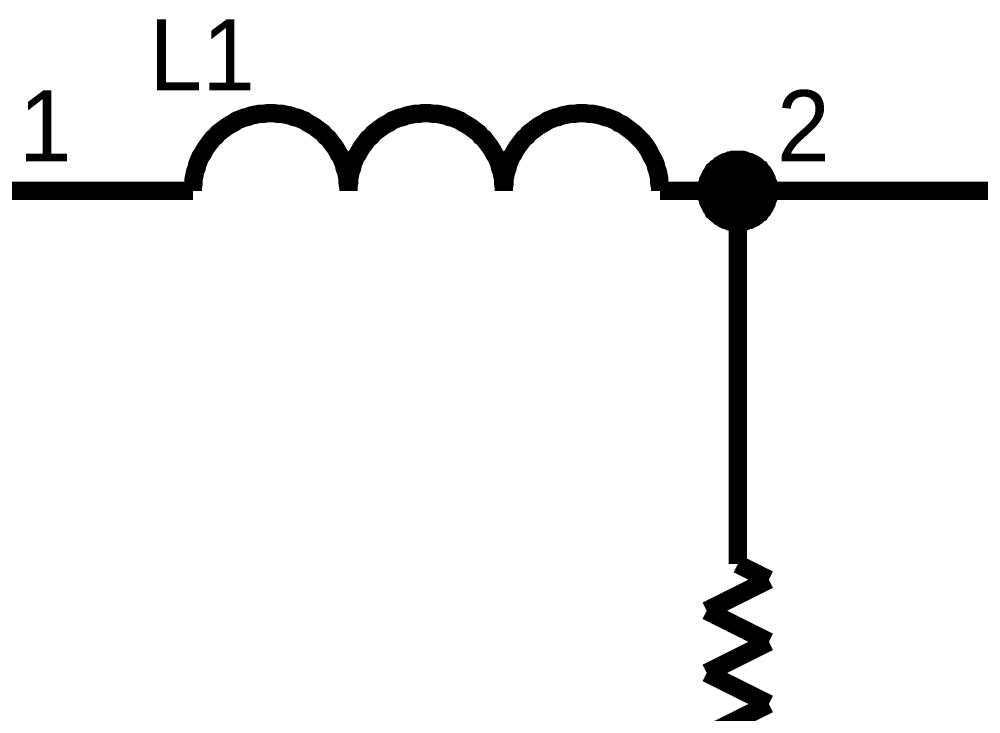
# Model space of a CAD drawing. Header units: inches. Extents: x 0 to 9.5, y -0.61 to 7.51.
# Drawn here: x 6.638 to 7.256, y 6.064 to 6.51 of the extents above; entities that cross this region are included whole.
import ezdxf

# ---------------------------------------------------------------- set-up
doc = ezdxf.new("R2010")
doc.units = ezdxf.units.IN
doc.header["$MEASUREMENT"] = 0
doc.layers.add('Sheet', color=255, linetype='Continuous')

msp = doc.modelspace()

# ---------------------------------------------------------------- linework, layer by layer
at = {"layer": 'Sheet'}
for points, const_width in [([(6.79958, 6.44971), (6.7972, 6.44971), (6.79435, 6.44924), (6.79197, 6.44924), (6.78959, 6.44876), (6.78721, 6.44829), (6.78483, 6.44734), (6.78245, 6.44686), (6.78007, 6.44591), (6.77769, 6.44496), (6.77579, 6.44353), (6.77389, 6.44258), (6.77151, 6.44115), (6.76961, 6.43972), (6.7677, 6.43829), (6.7658, 6.43687), (6.76437, 6.43496), (6.76247, 6.43353), (6.76104, 6.43163), (6.75962, 6.42973), (6.75819, 6.42782), (6.75676, 6.42544), (6.75581, 6.42354), (6.75438, 6.42164), (6.75343, 6.41926), (6.75248, 6.41688), (6.752, 6.4145), (6.75105, 6.41212), (6.75058, 6.40974), (6.7501, 6.40736), (6.7501, 6.40498), (6.74962, 6.40213), (6.74962, 6.39975)], 0.0118), ([(6.84953, 6.39975), (6.84953, 6.40213), (6.84906, 6.40498), (6.84906, 6.40736), (6.84858, 6.40974), (6.84811, 6.41212), (6.84716, 6.4145), (6.84668, 6.41688), (6.84573, 6.41926), (6.84478, 6.42164), (6.84335, 6.42354), (6.8424, 6.42544), (6.84097, 6.42782), (6.83954, 6.42973), (6.83812, 6.43163), (6.83669, 6.43353), (6.83479, 6.43496), (6.83336, 6.43687), (6.83146, 6.43829), (6.82955, 6.43972), (6.82765, 6.44115), (6.82527, 6.44258), (6.82337, 6.44353), (6.82146, 6.44496), (6.81909, 6.44591), (6.81671, 6.44686), (6.81433, 6.44734), (6.81195, 6.44829), (6.80957, 6.44876), (6.80719, 6.44924), (6.80481, 6.44924), (6.80196, 6.44971), (6.79958, 6.44971)], 0.0118), ([(6.89949, 6.44971), (6.89711, 6.44971), (6.89426, 6.44924), (6.89188, 6.44924), (6.8895, 6.44876), (6.88712, 6.44829), (6.88474, 6.44734), (6.88236, 6.44686), (6.87998, 6.44591), (6.8776, 6.44496), (6.8757, 6.44353), (6.8738, 6.44258), (6.87142, 6.44115), (6.86952, 6.43972), (6.86761, 6.43829), (6.86571, 6.43687), (6.86428, 6.43496), (6.86238, 6.43353), (6.86095, 6.43163), (6.85953, 6.42973), (6.8581, 6.42782), (6.85667, 6.42544), (6.85572, 6.42354), (6.85429, 6.42164), (6.85334, 6.41926), (6.85239, 6.41688), (6.85191, 6.4145), (6.85096, 6.41212), (6.85049, 6.40974), (6.85001, 6.40736), (6.85001, 6.40498), (6.84953, 6.40213), (6.84953, 6.39975)], 0.0118), ([(6.94944, 6.39975), (6.94944, 6.40213), (6.94897, 6.40498), (6.94897, 6.40736), (6.94849, 6.40974), (6.94802, 6.41212), (6.94707, 6.4145), (6.94659, 6.41688), (6.94564, 6.41926), (6.94469, 6.42164), (6.94326, 6.42354), (6.94231, 6.42544), (6.94088, 6.42782), (6.93945, 6.42973), (6.93803, 6.43163), (6.9366, 6.43353), (6.9347, 6.43496), (6.93327, 6.43687), (6.93137, 6.43829), (6.92946, 6.43972), (6.92756, 6.44115), (6.92518, 6.44258), (6.92328, 6.44353), (6.92137, 6.44496), (6.919, 6.44591), (6.91662, 6.44686), (6.91424, 6.44734), (6.91186, 6.44829), (6.90948, 6.44876), (6.9071, 6.44924), (6.90472, 6.44924), (6.90187, 6.44971), (6.89949, 6.44971)], 0.0118), ([(6.9994, 6.44971), (6.99702, 6.44971), (6.99417, 6.44924), (6.99179, 6.44924), (6.98941, 6.44876), (6.98703, 6.44829), (6.98465, 6.44734), (6.98227, 6.44686), (6.97989, 6.44591), (6.97751, 6.44496), (6.97561, 6.44353), (6.97371, 6.44258), (6.97133, 6.44115), (6.96943, 6.43972), (6.96752, 6.43829), (6.96562, 6.43687), (6.96419, 6.43496), (6.96229, 6.43353), (6.96086, 6.43163), (6.95944, 6.42973), (6.95801, 6.42782), (6.95658, 6.42544), (6.95563, 6.42354), (6.9542, 6.42164), (6.95325, 6.41926), (6.9523, 6.41688), (6.95182, 6.4145), (6.95087, 6.41212), (6.9504, 6.40974), (6.94992, 6.40736), (6.94992, 6.40498), (6.94944, 6.40213), (6.94944, 6.39975)], 0.0118), ([(7.04983, 6.39975), (7.04983, 6.40213), (7.04935, 6.40498), (7.04935, 6.40736), (7.04888, 6.40974), (7.0484, 6.41212), (7.04745, 6.4145), (7.04698, 6.41688), (7.04602, 6.41926), (7.0446, 6.42164), (7.04364, 6.42354), (7.04269, 6.42544), (7.04127, 6.42782), (7.03984, 6.42973), (7.03841, 6.43163), (7.03651, 6.43353), (7.03508, 6.43496), (7.03318, 6.43687), (7.03128, 6.43829), (7.02937, 6.43972), (7.02747, 6.44115), (7.02557, 6.44258), (7.02319, 6.44353), (7.02128, 6.44496), (7.01891, 6.44591), (7.01653, 6.44686), (7.01415, 6.44734), (7.01177, 6.44829), (7.00939, 6.44876), (7.00701, 6.44924), (7.00463, 6.44924), (7.00178, 6.44971), (6.9994, 6.44971)], 0.0118), ([(7.0798, 6.39975), (7.0798, 6.4007), (7.0798, 6.40165), (7.0798, 6.4026), (7.08028, 6.40355), (7.08028, 6.40451), (7.08075, 6.40546), (7.08075, 6.40641), (7.08123, 6.40736), (7.08171, 6.40831), (7.08218, 6.40926), (7.08266, 6.41022), (7.08313, 6.41069), (7.08361, 6.41164), (7.08408, 6.4126), (7.08504, 6.41307), (7.08551, 6.41402), (7.08599, 6.4145), (7.08694, 6.41497), (7.08789, 6.41593), (7.08837, 6.4164), (7.08932, 6.41688), (7.09027, 6.41735), (7.09075, 6.41783), (7.0917, 6.41831), (7.09265, 6.41831), (7.0936, 6.41878), (7.09455, 6.41926), (7.0955, 6.41926), (7.09645, 6.41973), (7.09788, 6.41973), (7.09883, 6.41973), (7.09978, 6.41973)], 0.0118), ([(7.0798, 6.39975), (7.0798, 6.4007), (7.0798, 6.40165), (7.0798, 6.4026), (7.08028, 6.40355), (7.08028, 6.40451), (7.08075, 6.40546), (7.08075, 6.40641), (7.08123, 6.40736), (7.08171, 6.40831), (7.08218, 6.40926), (7.08266, 6.41022), (7.08313, 6.41069), (7.08361, 6.41164), (7.08408, 6.4126), (7.08504, 6.41307), (7.08551, 6.41402), (7.08599, 6.4145), (7.08694, 6.41497), (7.08789, 6.41593), (7.08837, 6.4164), (7.08932, 6.41688), (7.09027, 6.41735), (7.09075, 6.41783), (7.0917, 6.41831), (7.09265, 6.41831), (7.0936, 6.41878), (7.09455, 6.41926), (7.0955, 6.41926), (7.09645, 6.41973), (7.09788, 6.41973), (7.09883, 6.41973), (7.09978, 6.41973)], 0.0118), ([(7.0798, 6.39975), (7.0798, 6.4007), (7.0798, 6.40165), (7.0798, 6.4026), (7.08028, 6.40355), (7.08028, 6.40451), (7.08075, 6.40546), (7.08075, 6.40641), (7.08123, 6.40736), (7.08171, 6.40831), (7.08218, 6.40926), (7.08266, 6.41022), (7.08313, 6.41069), (7.08361, 6.41164), (7.08408, 6.4126), (7.08504, 6.41307), (7.08551, 6.41402), (7.08599, 6.4145), (7.08694, 6.41497), (7.08789, 6.41593), (7.08837, 6.4164), (7.08932, 6.41688), (7.09027, 6.41735), (7.09075, 6.41783), (7.0917, 6.41831), (7.09265, 6.41831), (7.0936, 6.41878), (7.09455, 6.41926), (7.0955, 6.41926), (7.09645, 6.41973), (7.09788, 6.41973), (7.09883, 6.41973), (7.09978, 6.41973)], 0.0118), ([(7.0798, 6.39975), (7.0798, 6.4007), (7.0798, 6.40165), (7.0798, 6.4026), (7.08028, 6.40355), (7.08028, 6.40451), (7.08075, 6.40546), (7.08075, 6.40641), (7.08123, 6.40736), (7.08171, 6.40831), (7.08218, 6.40926), (7.08266, 6.41022), (7.08313, 6.41069), (7.08361, 6.41164), (7.08408, 6.4126), (7.08504, 6.41307), (7.08551, 6.41402), (7.08599, 6.4145), (7.08694, 6.41497), (7.08789, 6.41593), (7.08837, 6.4164), (7.08932, 6.41688), (7.09027, 6.41735), (7.09075, 6.41783), (7.0917, 6.41831), (7.09265, 6.41831), (7.0936, 6.41878), (7.09455, 6.41926), (7.0955, 6.41926), (7.09645, 6.41973), (7.09788, 6.41973), (7.09883, 6.41973), (7.09978, 6.41973)], 0.0118), ([(7.0798, 6.39975), (7.0798, 6.4007), (7.0798, 6.40165), (7.0798, 6.4026), (7.08028, 6.40355), (7.08028, 6.40451), (7.08075, 6.40546), (7.08075, 6.40641), (7.08123, 6.40736), (7.08171, 6.40831), (7.08218, 6.40926), (7.08266, 6.41022), (7.08313, 6.41069), (7.08361, 6.41164), (7.08408, 6.4126), (7.08504, 6.41307), (7.08551, 6.41402), (7.08599, 6.4145), (7.08694, 6.41497), (7.08789, 6.41593), (7.08837, 6.4164), (7.08932, 6.41688), (7.09027, 6.41735), (7.09075, 6.41783), (7.0917, 6.41831), (7.09265, 6.41831), (7.0936, 6.41878), (7.09455, 6.41926), (7.0955, 6.41926), (7.09645, 6.41973), (7.09788, 6.41973), (7.09883, 6.41973), (7.09978, 6.41973)], 0.0118), ([(7.0798, 6.39975), (7.0798, 6.4007), (7.0798, 6.40165), (7.0798, 6.4026), (7.08028, 6.40355), (7.08028, 6.40451), (7.08075, 6.40546), (7.08075, 6.40641), (7.08123, 6.40736), (7.08171, 6.40831), (7.08218, 6.40926), (7.08266, 6.41022), (7.08313, 6.41069), (7.08361, 6.41164), (7.08408, 6.4126), (7.08504, 6.41307), (7.08551, 6.41402), (7.08599, 6.4145), (7.08694, 6.41497), (7.08789, 6.41593), (7.08837, 6.4164), (7.08932, 6.41688), (7.09027, 6.41735), (7.09075, 6.41783), (7.0917, 6.41831), (7.09265, 6.41831), (7.0936, 6.41878), (7.09455, 6.41926), (7.0955, 6.41926), (7.09645, 6.41973), (7.09788, 6.41973), (7.09883, 6.41973), (7.09978, 6.41973)], 0.0039), ([(7.0798, 6.39975), (7.0798, 6.4007), (7.0798, 6.40165), (7.0798, 6.4026), (7.08028, 6.40355), (7.08028, 6.40451), (7.08075, 6.40546), (7.08075, 6.40641), (7.08123, 6.40736), (7.08171, 6.40831), (7.08218, 6.40926), (7.08266, 6.41022), (7.08313, 6.41069), (7.08361, 6.41164), (7.08408, 6.4126), (7.08504, 6.41307), (7.08551, 6.41402), (7.08599, 6.4145), (7.08694, 6.41497), (7.08789, 6.41593), (7.08837, 6.4164), (7.08932, 6.41688), (7.09027, 6.41735), (7.09075, 6.41783), (7.0917, 6.41831), (7.09265, 6.41831), (7.0936, 6.41878), (7.09455, 6.41926), (7.0955, 6.41926), (7.09645, 6.41973), (7.09788, 6.41973), (7.09883, 6.41973), (7.09978, 6.41973)], 0.0039), ([(7.0798, 6.39975), (7.0798, 6.4007), (7.0798, 6.40165), (7.0798, 6.4026), (7.08028, 6.40355), (7.08028, 6.40451), (7.08075, 6.40546), (7.08075, 6.40641), (7.08123, 6.40736), (7.08171, 6.40831), (7.08218, 6.40926), (7.08266, 6.41022), (7.08313, 6.41069), (7.08361, 6.41164), (7.08408, 6.4126), (7.08504, 6.41307), (7.08551, 6.41402), (7.08599, 6.4145), (7.08694, 6.41497), (7.08789, 6.41593), (7.08837, 6.4164), (7.08932, 6.41688), (7.09027, 6.41735), (7.09075, 6.41783), (7.0917, 6.41831), (7.09265, 6.41831), (7.0936, 6.41878), (7.09455, 6.41926), (7.0955, 6.41926), (7.09645, 6.41973), (7.09788, 6.41973), (7.09883, 6.41973), (7.09978, 6.41973)], 0.0039), ([(7.0798, 6.39975), (7.0798, 6.4007), (7.0798, 6.40165), (7.0798, 6.4026), (7.08028, 6.40355), (7.08028, 6.40451), (7.08075, 6.40546), (7.08075, 6.40641), (7.08123, 6.40736), (7.08171, 6.40831), (7.08218, 6.40926), (7.08266, 6.41022), (7.08313, 6.41069), (7.08361, 6.41164), (7.08408, 6.4126), (7.08504, 6.41307), (7.08551, 6.41402), (7.08599, 6.4145), (7.08694, 6.41497), (7.08789, 6.41593), (7.08837, 6.4164), (7.08932, 6.41688), (7.09027, 6.41735), (7.09075, 6.41783), (7.0917, 6.41831), (7.09265, 6.41831), (7.0936, 6.41878), (7.09455, 6.41926), (7.0955, 6.41926), (7.09645, 6.41973), (7.09788, 6.41973), (7.09883, 6.41973), (7.09978, 6.41973)], 0.0039), ([(7.0798, 6.39975), (7.0798, 6.4007), (7.0798, 6.40165), (7.0798, 6.4026), (7.08028, 6.40355), (7.08028, 6.40451), (7.08075, 6.40546), (7.08075, 6.40641), (7.08123, 6.40736), (7.08171, 6.40831), (7.08218, 6.40926), (7.08266, 6.41022), (7.08313, 6.41069), (7.08361, 6.41164), (7.08408, 6.4126), (7.08504, 6.41307), (7.08551, 6.41402), (7.08599, 6.4145), (7.08694, 6.41497), (7.08789, 6.41593), (7.08837, 6.4164), (7.08932, 6.41688), (7.09027, 6.41735), (7.09075, 6.41783), (7.0917, 6.41831), (7.09265, 6.41831), (7.0936, 6.41878), (7.09455, 6.41926), (7.0955, 6.41926), (7.09645, 6.41973), (7.09788, 6.41973), (7.09883, 6.41973), (7.09978, 6.41973)], 0.0039), ([(7.09978, 6.41973), (7.09978, 6.41973)], 0.0118), ([(7.09978, 6.41973), (7.10074, 6.41973), (7.10169, 6.41973), (7.10264, 6.41973), (7.10359, 6.41926), (7.10454, 6.41926), (7.10549, 6.41878), (7.10645, 6.41831), (7.1074, 6.41831), (7.10835, 6.41783), (7.1093, 6.41735), (7.11025, 6.41688), (7.11073, 6.4164), (7.11168, 6.41593), (7.11263, 6.41497), (7.11311, 6.4145), (7.11406, 6.41402), (7.11453, 6.41307), (7.11501, 6.4126), (7.11596, 6.41164), (7.11644, 6.41069), (7.11691, 6.41022), (7.11739, 6.40926), (7.11786, 6.40831), (7.11834, 6.40736), (7.11834, 6.40641), (7.11882, 6.40546), (7.11929, 6.40451), (7.11929, 6.40355), (7.11977, 6.4026), (7.11977, 6.40165), (7.11977, 6.4007), (7.11977, 6.39975)], 0.0118), ([(7.09978, 6.41973), (7.09978, 6.41973)], 0.0118), ([(7.09978, 6.41973), (7.10074, 6.41973), (7.10169, 6.41973), (7.10264, 6.41973), (7.10359, 6.41926), (7.10454, 6.41926), (7.10549, 6.41878), (7.10645, 6.41831), (7.1074, 6.41831), (7.10835, 6.41783), (7.1093, 6.41735), (7.11025, 6.41688), (7.11073, 6.4164), (7.11168, 6.41593), (7.11263, 6.41497), (7.11311, 6.4145), (7.11406, 6.41402), (7.11453, 6.41307), (7.11501, 6.4126), (7.11596, 6.41164), (7.11644, 6.41069), (7.11691, 6.41022), (7.11739, 6.40926), (7.11786, 6.40831), (7.11834, 6.40736), (7.11834, 6.40641), (7.11882, 6.40546), (7.11929, 6.40451), (7.11929, 6.40355), (7.11977, 6.4026), (7.11977, 6.40165), (7.11977, 6.4007), (7.11977, 6.39975)], 0.0118), ([(7.09978, 6.41973), (7.09978, 6.41973)], 0.0118), ([(7.09978, 6.41973), (7.10074, 6.41973), (7.10169, 6.41973), (7.10264, 6.41973), (7.10359, 6.41926), (7.10454, 6.41926), (7.10549, 6.41878), (7.10645, 6.41831), (7.1074, 6.41831), (7.10835, 6.41783), (7.1093, 6.41735), (7.11025, 6.41688), (7.11073, 6.4164), (7.11168, 6.41593), (7.11263, 6.41497), (7.11311, 6.4145), (7.11406, 6.41402), (7.11453, 6.41307), (7.11501, 6.4126), (7.11596, 6.41164), (7.11644, 6.41069), (7.11691, 6.41022), (7.11739, 6.40926), (7.11786, 6.40831), (7.11834, 6.40736), (7.11834, 6.40641), (7.11882, 6.40546), (7.11929, 6.40451), (7.11929, 6.40355), (7.11977, 6.4026), (7.11977, 6.40165), (7.11977, 6.4007), (7.11977, 6.39975)], 0.0118), ([(7.09978, 6.41973), (7.09978, 6.41973)], 0.0118), ([(7.09978, 6.41973), (7.10074, 6.41973), (7.10169, 6.41973), (7.10264, 6.41973), (7.10359, 6.41926), (7.10454, 6.41926), (7.10549, 6.41878), (7.10645, 6.41831), (7.1074, 6.41831), (7.10835, 6.41783), (7.1093, 6.41735), (7.11025, 6.41688), (7.11073, 6.4164), (7.11168, 6.41593), (7.11263, 6.41497), (7.11311, 6.4145), (7.11406, 6.41402), (7.11453, 6.41307), (7.11501, 6.4126), (7.11596, 6.41164), (7.11644, 6.41069), (7.11691, 6.41022), (7.11739, 6.40926), (7.11786, 6.40831), (7.11834, 6.40736), (7.11834, 6.40641), (7.11882, 6.40546), (7.11929, 6.40451), (7.11929, 6.40355), (7.11977, 6.4026), (7.11977, 6.40165), (7.11977, 6.4007), (7.11977, 6.39975)], 0.0118), ([(7.09978, 6.41973), (7.09978, 6.41973)], 0.0118), ([(7.09978, 6.41973), (7.10074, 6.41973), (7.10169, 6.41973), (7.10264, 6.41973), (7.10359, 6.41926), (7.10454, 6.41926), (7.10549, 6.41878), (7.10645, 6.41831), (7.1074, 6.41831), (7.10835, 6.41783), (7.1093, 6.41735), (7.11025, 6.41688), (7.11073, 6.4164), (7.11168, 6.41593), (7.11263, 6.41497), (7.11311, 6.4145), (7.11406, 6.41402), (7.11453, 6.41307), (7.11501, 6.4126), (7.11596, 6.41164), (7.11644, 6.41069), (7.11691, 6.41022), (7.11739, 6.40926), (7.11786, 6.40831), (7.11834, 6.40736), (7.11834, 6.40641), (7.11882, 6.40546), (7.11929, 6.40451), (7.11929, 6.40355), (7.11977, 6.4026), (7.11977, 6.40165), (7.11977, 6.4007), (7.11977, 6.39975)], 0.0118), ([(7.09978, 6.41973), (7.09978, 6.41973)], 0.0039), ([(7.09978, 6.41973), (7.10074, 6.41973), (7.10169, 6.41973), (7.10264, 6.41973), (7.10359, 6.41926), (7.10454, 6.41926), (7.10549, 6.41878), (7.10645, 6.41831), (7.1074, 6.41831), (7.10835, 6.41783), (7.1093, 6.41735), (7.11025, 6.41688), (7.11073, 6.4164), (7.11168, 6.41593), (7.11263, 6.41497), (7.11311, 6.4145), (7.11406, 6.41402), (7.11453, 6.41307), (7.11501, 6.4126), (7.11596, 6.41164), (7.11644, 6.41069), (7.11691, 6.41022), (7.11739, 6.40926), (7.11786, 6.40831), (7.11834, 6.40736), (7.11834, 6.40641), (7.11882, 6.40546), (7.11929, 6.40451), (7.11929, 6.40355), (7.11977, 6.4026), (7.11977, 6.40165), (7.11977, 6.4007), (7.11977, 6.39975)], 0.0039), ([(7.09978, 6.41973), (7.09978, 6.41973)], 0.0039), ([(7.09978, 6.41973), (7.10074, 6.41973), (7.10169, 6.41973), (7.10264, 6.41973), (7.10359, 6.41926), (7.10454, 6.41926), (7.10549, 6.41878), (7.10645, 6.41831), (7.1074, 6.41831), (7.10835, 6.41783), (7.1093, 6.41735), (7.11025, 6.41688), (7.11073, 6.4164), (7.11168, 6.41593), (7.11263, 6.41497), (7.11311, 6.4145), (7.11406, 6.41402), (7.11453, 6.41307), (7.11501, 6.4126), (7.11596, 6.41164), (7.11644, 6.41069), (7.11691, 6.41022), (7.11739, 6.40926), (7.11786, 6.40831), (7.11834, 6.40736), (7.11834, 6.40641), (7.11882, 6.40546), (7.11929, 6.40451), (7.11929, 6.40355), (7.11977, 6.4026), (7.11977, 6.40165), (7.11977, 6.4007), (7.11977, 6.39975)], 0.0039), ([(7.09978, 6.41973), (7.09978, 6.41973)], 0.0039), ([(7.09978, 6.41973), (7.10074, 6.41973), (7.10169, 6.41973), (7.10264, 6.41973), (7.10359, 6.41926), (7.10454, 6.41926), (7.10549, 6.41878), (7.10645, 6.41831), (7.1074, 6.41831), (7.10835, 6.41783), (7.1093, 6.41735), (7.11025, 6.41688), (7.11073, 6.4164), (7.11168, 6.41593), (7.11263, 6.41497), (7.11311, 6.4145), (7.11406, 6.41402), (7.11453, 6.41307), (7.11501, 6.4126), (7.11596, 6.41164), (7.11644, 6.41069), (7.11691, 6.41022), (7.11739, 6.40926), (7.11786, 6.40831), (7.11834, 6.40736), (7.11834, 6.40641), (7.11882, 6.40546), (7.11929, 6.40451), (7.11929, 6.40355), (7.11977, 6.4026), (7.11977, 6.40165), (7.11977, 6.4007), (7.11977, 6.39975)], 0.0039), ([(7.09978, 6.41973), (7.09978, 6.41973)], 0.0039), ([(7.09978, 6.41973), (7.10074, 6.41973), (7.10169, 6.41973), (7.10264, 6.41973), (7.10359, 6.41926), (7.10454, 6.41926), (7.10549, 6.41878), (7.10645, 6.41831), (7.1074, 6.41831), (7.10835, 6.41783), (7.1093, 6.41735), (7.11025, 6.41688), (7.11073, 6.4164), (7.11168, 6.41593), (7.11263, 6.41497), (7.11311, 6.4145), (7.11406, 6.41402), (7.11453, 6.41307), (7.11501, 6.4126), (7.11596, 6.41164), (7.11644, 6.41069), (7.11691, 6.41022), (7.11739, 6.40926), (7.11786, 6.40831), (7.11834, 6.40736), (7.11834, 6.40641), (7.11882, 6.40546), (7.11929, 6.40451), (7.11929, 6.40355), (7.11977, 6.4026), (7.11977, 6.40165), (7.11977, 6.4007), (7.11977, 6.39975)], 0.0039), ([(7.09978, 6.41973), (7.09978, 6.41973)], 0.0039), ([(7.09978, 6.41973), (7.10074, 6.41973), (7.10169, 6.41973), (7.10264, 6.41973), (7.10359, 6.41926), (7.10454, 6.41926), (7.10549, 6.41878), (7.10645, 6.41831), (7.1074, 6.41831), (7.10835, 6.41783), (7.1093, 6.41735), (7.11025, 6.41688), (7.11073, 6.4164), (7.11168, 6.41593), (7.11263, 6.41497), (7.11311, 6.4145), (7.11406, 6.41402), (7.11453, 6.41307), (7.11501, 6.4126), (7.11596, 6.41164), (7.11644, 6.41069), (7.11691, 6.41022), (7.11739, 6.40926), (7.11786, 6.40831), (7.11834, 6.40736), (7.11834, 6.40641), (7.11882, 6.40546), (7.11929, 6.40451), (7.11929, 6.40355), (7.11977, 6.4026), (7.11977, 6.40165), (7.11977, 6.4007), (7.11977, 6.39975)], 0.0039), ([(6.39994, 6.29981), (6.39994, 6.39975), (6.69967, 6.39975)], 0.0118), ([(6.74962, 6.39975), (6.69967, 6.39975)], 0.0118), ([(6.74962, 6.39975), (6.72964, 6.39975)], 0.0118), ([(6.74962, 6.39975), (6.74962, 6.39975), (6.74962, 6.39975), (6.74962, 6.39975), (6.74962, 6.39975), (6.74962, 6.39975), (6.74962, 6.39975), (6.74962, 6.39975), (6.74962, 6.39975), (6.74962, 6.39975), (6.74962, 6.39975), (6.74962, 6.39975), (6.74962, 6.39975), (6.74962, 6.39975), (6.74962, 6.39975), (6.74962, 6.39975), (6.74962, 6.39975), (6.74962, 6.39975), (6.74962, 6.39975), (6.74962, 6.39975), (6.74962, 6.39975), (6.74962, 6.39975), (6.74962, 6.39975), (6.74962, 6.39975), (6.74962, 6.39975), (6.74962, 6.39975), (6.74962, 6.39975), (6.74962, 6.39975), (6.74962, 6.39975), (6.74962, 6.39975), (6.74962, 6.39975), (6.74962, 6.39975), (6.74962, 6.39975)], 0.0118), ([(6.84953, 6.39975), (6.84953, 6.39975), (6.84953, 6.39975), (6.84953, 6.39975), (6.84953, 6.39975), (6.84953, 6.39975), (6.84953, 6.39975), (6.84953, 6.39975), (6.84953, 6.39975), (6.84953, 6.39975), (6.84953, 6.39975), (6.84953, 6.39975), (6.84953, 6.39975), (6.84953, 6.39975), (6.84953, 6.39975), (6.84953, 6.39975), (6.84953, 6.39975), (6.84953, 6.39975), (6.84953, 6.39975), (6.84953, 6.39975), (6.84953, 6.39975), (6.84953, 6.39975), (6.84953, 6.39975), (6.84953, 6.39975), (6.84953, 6.39975), (6.84953, 6.39975), (6.84953, 6.39975), (6.84953, 6.39975), (6.84953, 6.39975), (6.84953, 6.39975), (6.84953, 6.39975), (6.84953, 6.39975), (6.84953, 6.39975)], 0.0118), ([(6.94944, 6.39975), (6.94944, 6.39975), (6.94944, 6.39975), (6.94944, 6.39975), (6.94944, 6.39975), (6.94944, 6.39975), (6.94944, 6.39975), (6.94944, 6.39975), (6.94944, 6.39975), (6.94944, 6.39975), (6.94944, 6.39975), (6.94944, 6.39975), (6.94944, 6.39975), (6.94944, 6.39975), (6.94944, 6.39975), (6.94944, 6.39975), (6.94944, 6.39975), (6.94944, 6.39975), (6.94944, 6.39975), (6.94944, 6.39975), (6.94944, 6.39975), (6.94944, 6.39975), (6.94944, 6.39975), (6.94944, 6.39975), (6.94944, 6.39975), (6.94944, 6.39975), (6.94944, 6.39975), (6.94944, 6.39975), (6.94944, 6.39975), (6.94944, 6.39975), (6.94944, 6.39975), (6.94944, 6.39975), (6.94944, 6.39975)], 0.0118), ([(7.04983, 6.39975), (7.09978, 6.39975)], 0.0118), ([(7.04983, 6.39975), (7.05982, 6.39975)], 0.0118), ([(7.09978, 6.37976), (7.09883, 6.37976), (7.09788, 6.37976), (7.09645, 6.37976), (7.0955, 6.38023), (7.09455, 6.38023), (7.0936, 6.38071), (7.09265, 6.38119), (7.0917, 6.38119), (7.09075, 6.38166), (7.09027, 6.38214), (7.08932, 6.38261), (7.08837, 6.38309), (7.08789, 6.38357), (7.08694, 6.38452), (7.08599, 6.38499), (7.08551, 6.38547), (7.08504, 6.38642), (7.08408, 6.3869), (7.08361, 6.38785), (7.08313, 6.3888), (7.08266, 6.38928), (7.08218, 6.39023), (7.08171, 6.39118), (7.08123, 6.39213), (7.08075, 6.39308), (7.08075, 6.39404), (7.08028, 6.39499), (7.08028, 6.39594), (7.0798, 6.39689), (7.0798, 6.39784), (7.0798, 6.39879), (7.0798, 6.39975)], 0.0118), ([(7.0798, 6.39975), (7.0798, 6.39975)], 0.0118), ([(7.09978, 6.37976), (7.09883, 6.37976), (7.09788, 6.37976), (7.09645, 6.37976), (7.0955, 6.38023), (7.09455, 6.38023), (7.0936, 6.38071), (7.09265, 6.38119), (7.0917, 6.38119), (7.09075, 6.38166), (7.09027, 6.38214), (7.08932, 6.38261), (7.08837, 6.38309), (7.08789, 6.38357), (7.08694, 6.38452), (7.08599, 6.38499), (7.08551, 6.38547), (7.08504, 6.38642), (7.08408, 6.3869), (7.08361, 6.38785), (7.08313, 6.3888), (7.08266, 6.38928), (7.08218, 6.39023), (7.08171, 6.39118), (7.08123, 6.39213), (7.08075, 6.39308), (7.08075, 6.39404), (7.08028, 6.39499), (7.08028, 6.39594), (7.0798, 6.39689), (7.0798, 6.39784), (7.0798, 6.39879), (7.0798, 6.39975)], 0.0118), ([(7.0798, 6.39975), (7.0798, 6.39975)], 0.0118), ([(7.09978, 6.37976), (7.09883, 6.37976), (7.09788, 6.37976), (7.09645, 6.37976), (7.0955, 6.38023), (7.09455, 6.38023), (7.0936, 6.38071), (7.09265, 6.38119), (7.0917, 6.38119), (7.09075, 6.38166), (7.09027, 6.38214), (7.08932, 6.38261), (7.08837, 6.38309), (7.08789, 6.38357), (7.08694, 6.38452), (7.08599, 6.38499), (7.08551, 6.38547), (7.08504, 6.38642), (7.08408, 6.3869), (7.08361, 6.38785), (7.08313, 6.3888), (7.08266, 6.38928), (7.08218, 6.39023), (7.08171, 6.39118), (7.08123, 6.39213), (7.08075, 6.39308), (7.08075, 6.39404), (7.08028, 6.39499), (7.08028, 6.39594), (7.0798, 6.39689), (7.0798, 6.39784), (7.0798, 6.39879), (7.0798, 6.39975)], 0.0118), ([(7.0798, 6.39975), (7.0798, 6.39975)], 0.0118), ([(7.09978, 6.37976), (7.09883, 6.37976), (7.09788, 6.37976), (7.09645, 6.37976), (7.0955, 6.38023), (7.09455, 6.38023), (7.0936, 6.38071), (7.09265, 6.38119), (7.0917, 6.38119), (7.09075, 6.38166), (7.09027, 6.38214), (7.08932, 6.38261), (7.08837, 6.38309), (7.08789, 6.38357), (7.08694, 6.38452), (7.08599, 6.38499), (7.08551, 6.38547), (7.08504, 6.38642), (7.08408, 6.3869), (7.08361, 6.38785), (7.08313, 6.3888), (7.08266, 6.38928), (7.08218, 6.39023), (7.08171, 6.39118), (7.08123, 6.39213), (7.08075, 6.39308), (7.08075, 6.39404), (7.08028, 6.39499), (7.08028, 6.39594), (7.0798, 6.39689), (7.0798, 6.39784), (7.0798, 6.39879), (7.0798, 6.39975)], 0.0118), ([(7.0798, 6.39975), (7.0798, 6.39975)], 0.0118), ([(7.09978, 6.37976), (7.09883, 6.37976), (7.09788, 6.37976), (7.09645, 6.37976), (7.0955, 6.38023), (7.09455, 6.38023), (7.0936, 6.38071), (7.09265, 6.38119), (7.0917, 6.38119), (7.09075, 6.38166), (7.09027, 6.38214), (7.08932, 6.38261), (7.08837, 6.38309), (7.08789, 6.38357), (7.08694, 6.38452), (7.08599, 6.38499), (7.08551, 6.38547), (7.08504, 6.38642), (7.08408, 6.3869), (7.08361, 6.38785), (7.08313, 6.3888), (7.08266, 6.38928), (7.08218, 6.39023), (7.08171, 6.39118), (7.08123, 6.39213), (7.08075, 6.39308), (7.08075, 6.39404), (7.08028, 6.39499), (7.08028, 6.39594), (7.0798, 6.39689), (7.0798, 6.39784), (7.0798, 6.39879), (7.0798, 6.39975)], 0.0118), ([(7.0798, 6.39975), (7.0798, 6.39975)], 0.0118), ([(7.09978, 6.37976), (7.09883, 6.37976), (7.09788, 6.37976), (7.09645, 6.37976), (7.0955, 6.38023), (7.09455, 6.38023), (7.0936, 6.38071), (7.09265, 6.38119), (7.0917, 6.38119), (7.09075, 6.38166), (7.09027, 6.38214), (7.08932, 6.38261), (7.08837, 6.38309), (7.08789, 6.38357), (7.08694, 6.38452), (7.08599, 6.38499), (7.08551, 6.38547), (7.08504, 6.38642), (7.08408, 6.3869), (7.08361, 6.38785), (7.08313, 6.3888), (7.08266, 6.38928), (7.08218, 6.39023), (7.08171, 6.39118), (7.08123, 6.39213), (7.08075, 6.39308), (7.08075, 6.39404), (7.08028, 6.39499), (7.08028, 6.39594), (7.0798, 6.39689), (7.0798, 6.39784), (7.0798, 6.39879), (7.0798, 6.39975)], 0.0039), ([(7.0798, 6.39975), (7.0798, 6.39975)], 0.0039), ([(7.09978, 6.37976), (7.09883, 6.37976), (7.09788, 6.37976), (7.09645, 6.37976), (7.0955, 6.38023), (7.09455, 6.38023), (7.0936, 6.38071), (7.09265, 6.38119), (7.0917, 6.38119), (7.09075, 6.38166), (7.09027, 6.38214), (7.08932, 6.38261), (7.08837, 6.38309), (7.08789, 6.38357), (7.08694, 6.38452), (7.08599, 6.38499), (7.08551, 6.38547), (7.08504, 6.38642), (7.08408, 6.3869), (7.08361, 6.38785), (7.08313, 6.3888), (7.08266, 6.38928), (7.08218, 6.39023), (7.08171, 6.39118), (7.08123, 6.39213), (7.08075, 6.39308), (7.08075, 6.39404), (7.08028, 6.39499), (7.08028, 6.39594), (7.0798, 6.39689), (7.0798, 6.39784), (7.0798, 6.39879), (7.0798, 6.39975)], 0.0039), ([(7.0798, 6.39975), (7.0798, 6.39975)], 0.0039), ([(7.09978, 6.37976), (7.09883, 6.37976), (7.09788, 6.37976), (7.09645, 6.37976), (7.0955, 6.38023), (7.09455, 6.38023), (7.0936, 6.38071), (7.09265, 6.38119), (7.0917, 6.38119), (7.09075, 6.38166), (7.09027, 6.38214), (7.08932, 6.38261), (7.08837, 6.38309), (7.08789, 6.38357), (7.08694, 6.38452), (7.08599, 6.38499), (7.08551, 6.38547), (7.08504, 6.38642), (7.08408, 6.3869), (7.08361, 6.38785), (7.08313, 6.3888), (7.08266, 6.38928), (7.08218, 6.39023), (7.08171, 6.39118), (7.08123, 6.39213), (7.08075, 6.39308), (7.08075, 6.39404), (7.08028, 6.39499), (7.08028, 6.39594), (7.0798, 6.39689), (7.0798, 6.39784), (7.0798, 6.39879), (7.0798, 6.39975)], 0.0039), ([(7.0798, 6.39975), (7.0798, 6.39975)], 0.0039), ([(7.09978, 6.37976), (7.09883, 6.37976), (7.09788, 6.37976), (7.09645, 6.37976), (7.0955, 6.38023), (7.09455, 6.38023), (7.0936, 6.38071), (7.09265, 6.38119), (7.0917, 6.38119), (7.09075, 6.38166), (7.09027, 6.38214), (7.08932, 6.38261), (7.08837, 6.38309), (7.08789, 6.38357), (7.08694, 6.38452), (7.08599, 6.38499), (7.08551, 6.38547), (7.08504, 6.38642), (7.08408, 6.3869), (7.08361, 6.38785), (7.08313, 6.3888), (7.08266, 6.38928), (7.08218, 6.39023), (7.08171, 6.39118), (7.08123, 6.39213), (7.08075, 6.39308), (7.08075, 6.39404), (7.08028, 6.39499), (7.08028, 6.39594), (7.0798, 6.39689), (7.0798, 6.39784), (7.0798, 6.39879), (7.0798, 6.39975)], 0.0039), ([(7.0798, 6.39975), (7.0798, 6.39975)], 0.0039), ([(7.09978, 6.37976), (7.09883, 6.37976), (7.09788, 6.37976), (7.09645, 6.37976), (7.0955, 6.38023), (7.09455, 6.38023), (7.0936, 6.38071), (7.09265, 6.38119), (7.0917, 6.38119), (7.09075, 6.38166), (7.09027, 6.38214), (7.08932, 6.38261), (7.08837, 6.38309), (7.08789, 6.38357), (7.08694, 6.38452), (7.08599, 6.38499), (7.08551, 6.38547), (7.08504, 6.38642), (7.08408, 6.3869), (7.08361, 6.38785), (7.08313, 6.3888), (7.08266, 6.38928), (7.08218, 6.39023), (7.08171, 6.39118), (7.08123, 6.39213), (7.08075, 6.39308), (7.08075, 6.39404), (7.08028, 6.39499), (7.08028, 6.39594), (7.0798, 6.39689), (7.0798, 6.39784), (7.0798, 6.39879), (7.0798, 6.39975)], 0.0039), ([(7.0798, 6.39975), (7.0798, 6.39975)], 0.0039), ([(7.11977, 6.39975), (7.11977, 6.39879), (7.11977, 6.39784), (7.11977, 6.39689), (7.11929, 6.39594), (7.11929, 6.39499), (7.11882, 6.39404), (7.11834, 6.39308), (7.11834, 6.39213), (7.11786, 6.39118), (7.11739, 6.39023), (7.11691, 6.38928), (7.11644, 6.3888), (7.11596, 6.38785), (7.11501, 6.3869), (7.11453, 6.38642), (7.11406, 6.38547), (7.11311, 6.38499), (7.11263, 6.38452), (7.11168, 6.38357), (7.11073, 6.38309), (7.11025, 6.38261), (7.1093, 6.38214), (7.10835, 6.38166), (7.1074, 6.38119), (7.10645, 6.38119), (7.10549, 6.38071), (7.10454, 6.38023), (7.10359, 6.38023), (7.10264, 6.37976), (7.10169, 6.37976), (7.10074, 6.37976), (7.09978, 6.37976)], 0.0118), ([(7.11977, 6.39975), (7.11977, 6.39879), (7.11977, 6.39784), (7.11977, 6.39689), (7.11929, 6.39594), (7.11929, 6.39499), (7.11882, 6.39404), (7.11834, 6.39308), (7.11834, 6.39213), (7.11786, 6.39118), (7.11739, 6.39023), (7.11691, 6.38928), (7.11644, 6.3888), (7.11596, 6.38785), (7.11501, 6.3869), (7.11453, 6.38642), (7.11406, 6.38547), (7.11311, 6.38499), (7.11263, 6.38452), (7.11168, 6.38357), (7.11073, 6.38309), (7.11025, 6.38261), (7.1093, 6.38214), (7.10835, 6.38166), (7.1074, 6.38119), (7.10645, 6.38119), (7.10549, 6.38071), (7.10454, 6.38023), (7.10359, 6.38023), (7.10264, 6.37976), (7.10169, 6.37976), (7.10074, 6.37976), (7.09978, 6.37976)], 0.0118), ([(7.09978, 6.29981), (7.09978, 6.39975), (7.79963, 6.39975), (8.39909, 6.39975), (8.59938, 6.39975)], 0.0118), ([(7.11977, 6.39975), (7.11977, 6.39879), (7.11977, 6.39784), (7.11977, 6.39689), (7.11929, 6.39594), (7.11929, 6.39499), (7.11882, 6.39404), (7.11834, 6.39308), (7.11834, 6.39213), (7.11786, 6.39118), (7.11739, 6.39023), (7.11691, 6.38928), (7.11644, 6.3888), (7.11596, 6.38785), (7.11501, 6.3869), (7.11453, 6.38642), (7.11406, 6.38547), (7.11311, 6.38499), (7.11263, 6.38452), (7.11168, 6.38357), (7.11073, 6.38309), (7.11025, 6.38261), (7.1093, 6.38214), (7.10835, 6.38166), (7.1074, 6.38119), (7.10645, 6.38119), (7.10549, 6.38071), (7.10454, 6.38023), (7.10359, 6.38023), (7.10264, 6.37976), (7.10169, 6.37976), (7.10074, 6.37976), (7.09978, 6.37976)], 0.0118), ([(7.11977, 6.39975), (7.11977, 6.39879), (7.11977, 6.39784), (7.11977, 6.39689), (7.11929, 6.39594), (7.11929, 6.39499), (7.11882, 6.39404), (7.11834, 6.39308), (7.11834, 6.39213), (7.11786, 6.39118), (7.11739, 6.39023), (7.11691, 6.38928), (7.11644, 6.3888), (7.11596, 6.38785), (7.11501, 6.3869), (7.11453, 6.38642), (7.11406, 6.38547), (7.11311, 6.38499), (7.11263, 6.38452), (7.11168, 6.38357), (7.11073, 6.38309), (7.11025, 6.38261), (7.1093, 6.38214), (7.10835, 6.38166), (7.1074, 6.38119), (7.10645, 6.38119), (7.10549, 6.38071), (7.10454, 6.38023), (7.10359, 6.38023), (7.10264, 6.37976), (7.10169, 6.37976), (7.10074, 6.37976), (7.09978, 6.37976)], 0.0118), ([(7.11977, 6.39975), (7.11977, 6.39879), (7.11977, 6.39784), (7.11977, 6.39689), (7.11929, 6.39594), (7.11929, 6.39499), (7.11882, 6.39404), (7.11834, 6.39308), (7.11834, 6.39213), (7.11786, 6.39118), (7.11739, 6.39023), (7.11691, 6.38928), (7.11644, 6.3888), (7.11596, 6.38785), (7.11501, 6.3869), (7.11453, 6.38642), (7.11406, 6.38547), (7.11311, 6.38499), (7.11263, 6.38452), (7.11168, 6.38357), (7.11073, 6.38309), (7.11025, 6.38261), (7.1093, 6.38214), (7.10835, 6.38166), (7.1074, 6.38119), (7.10645, 6.38119), (7.10549, 6.38071), (7.10454, 6.38023), (7.10359, 6.38023), (7.10264, 6.37976), (7.10169, 6.37976), (7.10074, 6.37976), (7.09978, 6.37976)], 0.0118), ([(7.11977, 6.39975), (7.11977, 6.39879), (7.11977, 6.39784), (7.11977, 6.39689), (7.11929, 6.39594), (7.11929, 6.39499), (7.11882, 6.39404), (7.11834, 6.39308), (7.11834, 6.39213), (7.11786, 6.39118), (7.11739, 6.39023), (7.11691, 6.38928), (7.11644, 6.3888), (7.11596, 6.38785), (7.11501, 6.3869), (7.11453, 6.38642), (7.11406, 6.38547), (7.11311, 6.38499), (7.11263, 6.38452), (7.11168, 6.38357), (7.11073, 6.38309), (7.11025, 6.38261), (7.1093, 6.38214), (7.10835, 6.38166), (7.1074, 6.38119), (7.10645, 6.38119), (7.10549, 6.38071), (7.10454, 6.38023), (7.10359, 6.38023), (7.10264, 6.37976), (7.10169, 6.37976), (7.10074, 6.37976), (7.09978, 6.37976)], 0.0039), ([(7.11977, 6.39975), (7.11977, 6.39879), (7.11977, 6.39784), (7.11977, 6.39689), (7.11929, 6.39594), (7.11929, 6.39499), (7.11882, 6.39404), (7.11834, 6.39308), (7.11834, 6.39213), (7.11786, 6.39118), (7.11739, 6.39023), (7.11691, 6.38928), (7.11644, 6.3888), (7.11596, 6.38785), (7.11501, 6.3869), (7.11453, 6.38642), (7.11406, 6.38547), (7.11311, 6.38499), (7.11263, 6.38452), (7.11168, 6.38357), (7.11073, 6.38309), (7.11025, 6.38261), (7.1093, 6.38214), (7.10835, 6.38166), (7.1074, 6.38119), (7.10645, 6.38119), (7.10549, 6.38071), (7.10454, 6.38023), (7.10359, 6.38023), (7.10264, 6.37976), (7.10169, 6.37976), (7.10074, 6.37976), (7.09978, 6.37976)], 0.0039), ([(7.11977, 6.39975), (7.11977, 6.39879), (7.11977, 6.39784), (7.11977, 6.39689), (7.11929, 6.39594), (7.11929, 6.39499), (7.11882, 6.39404), (7.11834, 6.39308), (7.11834, 6.39213), (7.11786, 6.39118), (7.11739, 6.39023), (7.11691, 6.38928), (7.11644, 6.3888), (7.11596, 6.38785), (7.11501, 6.3869), (7.11453, 6.38642), (7.11406, 6.38547), (7.11311, 6.38499), (7.11263, 6.38452), (7.11168, 6.38357), (7.11073, 6.38309), (7.11025, 6.38261), (7.1093, 6.38214), (7.10835, 6.38166), (7.1074, 6.38119), (7.10645, 6.38119), (7.10549, 6.38071), (7.10454, 6.38023), (7.10359, 6.38023), (7.10264, 6.37976), (7.10169, 6.37976), (7.10074, 6.37976), (7.09978, 6.37976)], 0.0039), ([(7.11977, 6.39975), (7.11977, 6.39879), (7.11977, 6.39784), (7.11977, 6.39689), (7.11929, 6.39594), (7.11929, 6.39499), (7.11882, 6.39404), (7.11834, 6.39308), (7.11834, 6.39213), (7.11786, 6.39118), (7.11739, 6.39023), (7.11691, 6.38928), (7.11644, 6.3888), (7.11596, 6.38785), (7.11501, 6.3869), (7.11453, 6.38642), (7.11406, 6.38547), (7.11311, 6.38499), (7.11263, 6.38452), (7.11168, 6.38357), (7.11073, 6.38309), (7.11025, 6.38261), (7.1093, 6.38214), (7.10835, 6.38166), (7.1074, 6.38119), (7.10645, 6.38119), (7.10549, 6.38071), (7.10454, 6.38023), (7.10359, 6.38023), (7.10264, 6.37976), (7.10169, 6.37976), (7.10074, 6.37976), (7.09978, 6.37976)], 0.0039), ([(7.11977, 6.39975), (7.11977, 6.39879), (7.11977, 6.39784), (7.11977, 6.39689), (7.11929, 6.39594), (7.11929, 6.39499), (7.11882, 6.39404), (7.11834, 6.39308), (7.11834, 6.39213), (7.11786, 6.39118), (7.11739, 6.39023), (7.11691, 6.38928), (7.11644, 6.3888), (7.11596, 6.38785), (7.11501, 6.3869), (7.11453, 6.38642), (7.11406, 6.38547), (7.11311, 6.38499), (7.11263, 6.38452), (7.11168, 6.38357), (7.11073, 6.38309), (7.11025, 6.38261), (7.1093, 6.38214), (7.10835, 6.38166), (7.1074, 6.38119), (7.10645, 6.38119), (7.10549, 6.38071), (7.10454, 6.38023), (7.10359, 6.38023), (7.10264, 6.37976), (7.10169, 6.37976), (7.10074, 6.37976), (7.09978, 6.37976)], 0.0039), ([(7.11977, 6.39975), (7.11977, 6.39975), (7.11977, 6.39975), (7.11977, 6.39975), (7.11977, 6.39975), (7.11977, 6.39975), (7.11977, 6.39975), (7.11977, 6.39975), (7.11977, 6.39975), (7.11977, 6.39975), (7.11977, 6.39975), (7.11977, 6.39975), (7.11977, 6.39975), (7.11977, 6.39975), (7.11977, 6.39975), (7.11977, 6.39975), (7.11977, 6.39975), (7.11977, 6.39975), (7.11977, 6.39975), (7.11977, 6.39975), (7.11977, 6.39975), (7.11977, 6.39975), (7.11977, 6.39975), (7.11977, 6.39975), (7.11977, 6.39975), (7.11977, 6.39975), (7.11977, 6.39975), (7.11977, 6.39975), (7.11977, 6.39975), (7.11977, 6.39975), (7.11977, 6.39975), (7.11977, 6.39975), (7.11977, 6.39975)], 0.0118), ([(7.11977, 6.39975), (7.11977, 6.39975)], 0.0118), ([(7.11977, 6.39975), (7.11977, 6.39975), (7.11977, 6.39975), (7.11977, 6.39975), (7.11977, 6.39975), (7.11977, 6.39975), (7.11977, 6.39975), (7.11977, 6.39975), (7.11977, 6.39975), (7.11977, 6.39975), (7.11977, 6.39975), (7.11977, 6.39975), (7.11977, 6.39975), (7.11977, 6.39975), (7.11977, 6.39975), (7.11977, 6.39975), (7.11977, 6.39975), (7.11977, 6.39975), (7.11977, 6.39975), (7.11977, 6.39975), (7.11977, 6.39975), (7.11977, 6.39975), (7.11977, 6.39975), (7.11977, 6.39975), (7.11977, 6.39975), (7.11977, 6.39975), (7.11977, 6.39975), (7.11977, 6.39975), (7.11977, 6.39975), (7.11977, 6.39975), (7.11977, 6.39975), (7.11977, 6.39975), (7.11977, 6.39975)], 0.0118), ([(7.11977, 6.39975), (7.11977, 6.39975)], 0.0118), ([(7.11977, 6.39975), (7.11977, 6.39975), (7.11977, 6.39975), (7.11977, 6.39975), (7.11977, 6.39975), (7.11977, 6.39975), (7.11977, 6.39975), (7.11977, 6.39975), (7.11977, 6.39975), (7.11977, 6.39975), (7.11977, 6.39975), (7.11977, 6.39975), (7.11977, 6.39975), (7.11977, 6.39975), (7.11977, 6.39975), (7.11977, 6.39975), (7.11977, 6.39975), (7.11977, 6.39975), (7.11977, 6.39975), (7.11977, 6.39975), (7.11977, 6.39975), (7.11977, 6.39975), (7.11977, 6.39975), (7.11977, 6.39975), (7.11977, 6.39975), (7.11977, 6.39975), (7.11977, 6.39975), (7.11977, 6.39975), (7.11977, 6.39975), (7.11977, 6.39975), (7.11977, 6.39975), (7.11977, 6.39975), (7.11977, 6.39975)], 0.0118), ([(7.11977, 6.39975), (7.11977, 6.39975)], 0.0118), ([(7.11977, 6.39975), (7.11977, 6.39975), (7.11977, 6.39975), (7.11977, 6.39975), (7.11977, 6.39975), (7.11977, 6.39975), (7.11977, 6.39975), (7.11977, 6.39975), (7.11977, 6.39975), (7.11977, 6.39975), (7.11977, 6.39975), (7.11977, 6.39975), (7.11977, 6.39975), (7.11977, 6.39975), (7.11977, 6.39975), (7.11977, 6.39975), (7.11977, 6.39975), (7.11977, 6.39975), (7.11977, 6.39975), (7.11977, 6.39975), (7.11977, 6.39975), (7.11977, 6.39975), (7.11977, 6.39975), (7.11977, 6.39975), (7.11977, 6.39975), (7.11977, 6.39975), (7.11977, 6.39975), (7.11977, 6.39975), (7.11977, 6.39975), (7.11977, 6.39975), (7.11977, 6.39975), (7.11977, 6.39975), (7.11977, 6.39975)], 0.0118), ([(7.11977, 6.39975), (7.11977, 6.39975)], 0.0118), ([(7.11977, 6.39975), (7.11977, 6.39975), (7.11977, 6.39975), (7.11977, 6.39975), (7.11977, 6.39975), (7.11977, 6.39975), (7.11977, 6.39975), (7.11977, 6.39975), (7.11977, 6.39975), (7.11977, 6.39975), (7.11977, 6.39975), (7.11977, 6.39975), (7.11977, 6.39975), (7.11977, 6.39975), (7.11977, 6.39975), (7.11977, 6.39975), (7.11977, 6.39975), (7.11977, 6.39975), (7.11977, 6.39975), (7.11977, 6.39975), (7.11977, 6.39975), (7.11977, 6.39975), (7.11977, 6.39975), (7.11977, 6.39975), (7.11977, 6.39975), (7.11977, 6.39975), (7.11977, 6.39975), (7.11977, 6.39975), (7.11977, 6.39975), (7.11977, 6.39975), (7.11977, 6.39975), (7.11977, 6.39975), (7.11977, 6.39975)], 0.0118), ([(7.11977, 6.39975), (7.11977, 6.39975)], 0.0118), ([(7.11977, 6.39975), (7.11977, 6.39975), (7.11977, 6.39975), (7.11977, 6.39975), (7.11977, 6.39975), (7.11977, 6.39975), (7.11977, 6.39975), (7.11977, 6.39975), (7.11977, 6.39975), (7.11977, 6.39975), (7.11977, 6.39975), (7.11977, 6.39975), (7.11977, 6.39975), (7.11977, 6.39975), (7.11977, 6.39975), (7.11977, 6.39975), (7.11977, 6.39975), (7.11977, 6.39975), (7.11977, 6.39975), (7.11977, 6.39975), (7.11977, 6.39975), (7.11977, 6.39975), (7.11977, 6.39975), (7.11977, 6.39975), (7.11977, 6.39975), (7.11977, 6.39975), (7.11977, 6.39975), (7.11977, 6.39975), (7.11977, 6.39975), (7.11977, 6.39975), (7.11977, 6.39975), (7.11977, 6.39975), (7.11977, 6.39975)], 0.0039), ([(7.11977, 6.39975), (7.11977, 6.39975)], 0.0039), ([(7.11977, 6.39975), (7.11977, 6.39975), (7.11977, 6.39975), (7.11977, 6.39975), (7.11977, 6.39975), (7.11977, 6.39975), (7.11977, 6.39975), (7.11977, 6.39975), (7.11977, 6.39975), (7.11977, 6.39975), (7.11977, 6.39975), (7.11977, 6.39975), (7.11977, 6.39975), (7.11977, 6.39975), (7.11977, 6.39975), (7.11977, 6.39975), (7.11977, 6.39975), (7.11977, 6.39975), (7.11977, 6.39975), (7.11977, 6.39975), (7.11977, 6.39975), (7.11977, 6.39975), (7.11977, 6.39975), (7.11977, 6.39975), (7.11977, 6.39975), (7.11977, 6.39975), (7.11977, 6.39975), (7.11977, 6.39975), (7.11977, 6.39975), (7.11977, 6.39975), (7.11977, 6.39975), (7.11977, 6.39975), (7.11977, 6.39975)], 0.0039), ([(7.11977, 6.39975), (7.11977, 6.39975)], 0.0039), ([(7.11977, 6.39975), (7.11977, 6.39975), (7.11977, 6.39975), (7.11977, 6.39975), (7.11977, 6.39975), (7.11977, 6.39975), (7.11977, 6.39975), (7.11977, 6.39975), (7.11977, 6.39975), (7.11977, 6.39975), (7.11977, 6.39975), (7.11977, 6.39975), (7.11977, 6.39975), (7.11977, 6.39975), (7.11977, 6.39975), (7.11977, 6.39975), (7.11977, 6.39975), (7.11977, 6.39975), (7.11977, 6.39975), (7.11977, 6.39975), (7.11977, 6.39975), (7.11977, 6.39975), (7.11977, 6.39975), (7.11977, 6.39975), (7.11977, 6.39975), (7.11977, 6.39975), (7.11977, 6.39975), (7.11977, 6.39975), (7.11977, 6.39975), (7.11977, 6.39975), (7.11977, 6.39975), (7.11977, 6.39975), (7.11977, 6.39975)], 0.0039), ([(7.11977, 6.39975), (7.11977, 6.39975)], 0.0039), ([(7.11977, 6.39975), (7.11977, 6.39975), (7.11977, 6.39975), (7.11977, 6.39975), (7.11977, 6.39975), (7.11977, 6.39975), (7.11977, 6.39975), (7.11977, 6.39975), (7.11977, 6.39975), (7.11977, 6.39975), (7.11977, 6.39975), (7.11977, 6.39975), (7.11977, 6.39975), (7.11977, 6.39975), (7.11977, 6.39975), (7.11977, 6.39975), (7.11977, 6.39975), (7.11977, 6.39975), (7.11977, 6.39975), (7.11977, 6.39975), (7.11977, 6.39975), (7.11977, 6.39975), (7.11977, 6.39975), (7.11977, 6.39975), (7.11977, 6.39975), (7.11977, 6.39975), (7.11977, 6.39975), (7.11977, 6.39975), (7.11977, 6.39975), (7.11977, 6.39975), (7.11977, 6.39975), (7.11977, 6.39975), (7.11977, 6.39975)], 0.0039), ([(7.11977, 6.39975), (7.11977, 6.39975)], 0.0039), ([(7.11977, 6.39975), (7.11977, 6.39975), (7.11977, 6.39975), (7.11977, 6.39975), (7.11977, 6.39975), (7.11977, 6.39975), (7.11977, 6.39975), (7.11977, 6.39975), (7.11977, 6.39975), (7.11977, 6.39975), (7.11977, 6.39975), (7.11977, 6.39975), (7.11977, 6.39975), (7.11977, 6.39975), (7.11977, 6.39975), (7.11977, 6.39975), (7.11977, 6.39975), (7.11977, 6.39975), (7.11977, 6.39975), (7.11977, 6.39975), (7.11977, 6.39975), (7.11977, 6.39975), (7.11977, 6.39975), (7.11977, 6.39975), (7.11977, 6.39975), (7.11977, 6.39975), (7.11977, 6.39975), (7.11977, 6.39975), (7.11977, 6.39975), (7.11977, 6.39975), (7.11977, 6.39975), (7.11977, 6.39975), (7.11977, 6.39975)], 0.0039), ([(7.11977, 6.39975), (7.11977, 6.39975)], 0.0039), ([(7.09978, 6.19987), (7.09978, 6.29981)], 0.0118), ([(7.09978, 6.19987), (7.09978, 6.1599)], 0.0118), ([(7.09978, 6.1599), (7.11977, 6.1499)], 0.0118), ([(7.11977, 6.1499), (7.0798, 6.12992)], 0.0118), ([(7.0798, 6.12992), (7.11977, 6.10993)], 0.0118), ([(7.11977, 6.10993), (7.0798, 6.08994)], 0.0118), ([(7.0798, 6.08994), (7.11977, 6.06996)], 0.0118), ([(7.11977, 6.06996), (7.0798, 6.04997)], 0.0118)]:
    msp.add_lwpolyline(points, dxfattribs=dict(at, const_width=const_width))
at = {"layer": 'Sheet', "const_width": 0.02}
msp.add_lwpolyline([(7.09, 6.4, 1), (7.11, 6.4, 1)], format="xyb", close=True, dxfattribs=at)

# ---------------------------------------------------------------- texts
at = {"layer": 'Sheet'}
for s, height, p in [('L1', 0.045685, (6.72155, 6.46447)), ('1', 0.04569, (6.63782, 6.41878)), ('2', 0.04569, (7.125, 6.41878))]:
    msp.add_text(s, height=height, dxfattribs=at).set_placement(p)

doc.saveas('drawing.dxf')
